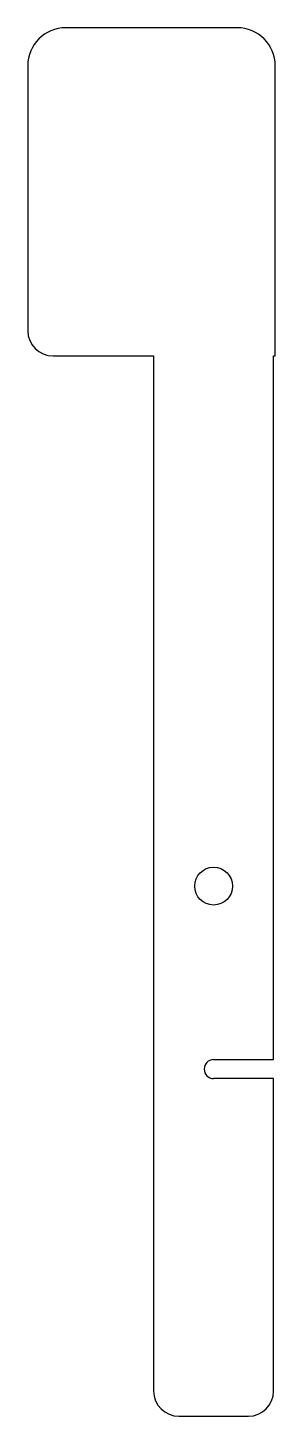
# Model space of a CAD drawing. Header units: millimetres. Extents: x -148 to -129, y -84 to 26.
import ezdxf

# ---------------------------------------------------------------- set-up
doc = ezdxf.new("R2010")
doc.units = ezdxf.units.MM
doc.layers.get('0').update_dxf_attribs({"linetype": 'CONTINUOUS'})

msp = doc.modelspace()

# ---------------------------------------------------------------- linework, layer by layer
for p, q in [((-131.87, 26), (-145.47, 26)), ((-148.47, 23), (-148.47, 2)), ((-128.87, 0), (-128.87, 23)), ((-146.47, 0), (-138.5, 0)), ((-138.5, 0), (-138.5, -82)), ((-129, -55.75), (-129, 0)), ((-129, 0), (-128.87, 0)), ((-133.75, -55.75), (-129, -55.75)), ((-129, -57.25), (-133.75, -57.25)), ((-129, -82), (-129, -57.25)), ((-136.5, -84), (-131, -84))]:
    msp.add_line(p, q)
msp.add_circle((-133.75, -42), 1.5)
for centre, radius, start, end in [((-145.47, 23), 3, 90, 180), ((-131.87, 23), 3, 0, 90), ((-146.47, 2), 2, 180, 270), ((-133.75, -56.5), 0.75, 90, 270), ((-136.5, -82), 2, 180, 270), ((-131, -82), 2, -90, 0)]:
    msp.add_arc(centre, radius, start, end)

doc.saveas('drawing.dxf')
